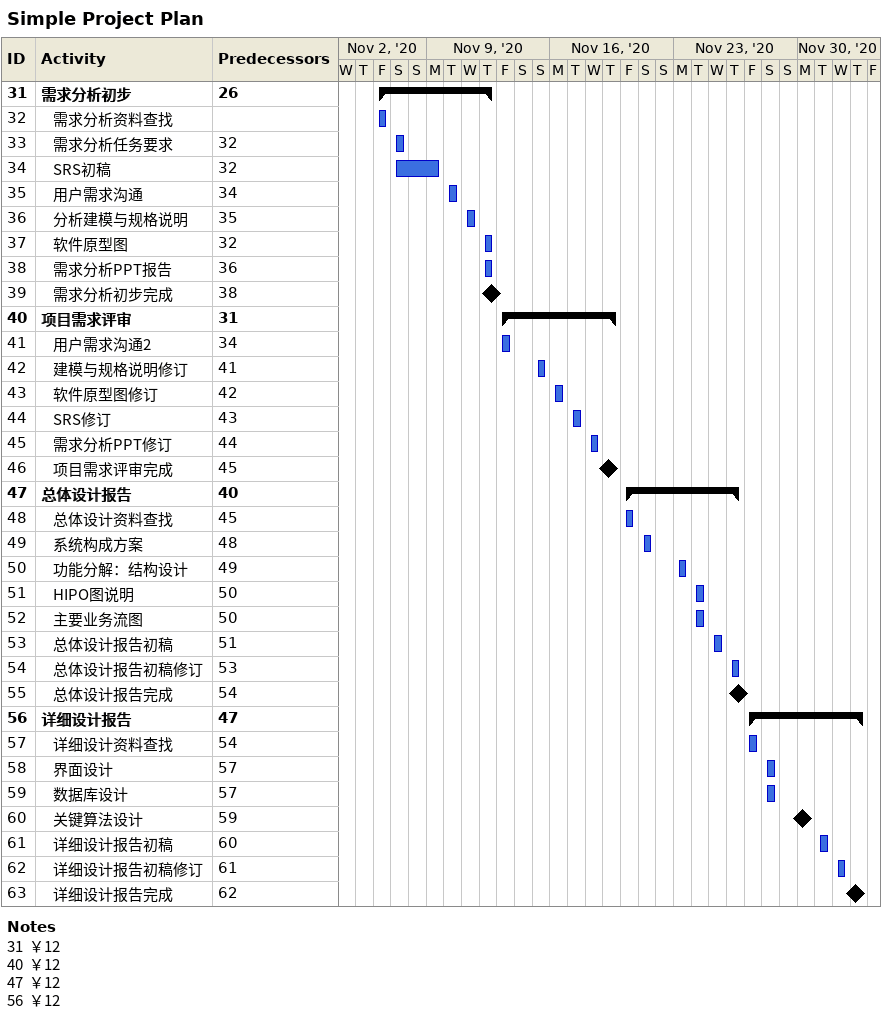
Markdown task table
Simple Project Plan

| ID | Level | Task | Start | Finish | Predecessors |
|---|---|---|---|---|---|
| 31 | 1 | **需求分析初步** | 2020-11-06 | 2020-11-12 | 26 |
| 32 | 2 | 需求分析资料查找 | 2020-11-06 | 2020-11-06 |  |
| 33 | 2 | 需求分析任务要求 | 2020-11-07 | 2020-11-07 | 32 |
| 34 | 2 | SRS初稿 | 2020-11-07 | 2020-11-09 | 32 |
| 35 | 2 | 用户需求沟通 | 2020-11-10 | 2020-11-10 | 34 |
| 36 | 2 | 分析建模与规格说明 | 2020-11-11 | 2020-11-11 | 35 |
| 37 | 2 | 软件原型图 | 2020-11-12 | 2020-11-12 | 32 |
| 38 | 2 | 需求分析PPT报告 | 2020-11-12 | 2020-11-12 | 36 |
| 39 | 2 | 需求分析初步完成 (milestone) | 2020-11-12 | 2020-11-12 | 38 |
| 40 | 1 | **项目需求评审** | 2020-11-13 | 2020-11-19 | 31 |
| 41 | 2 | 用户需求沟通2 | 2020-11-13 | 2020-11-13 | 34 |
| 42 | 2 | 建模与规格说明修订 | 2020-11-15 | 2020-11-15 | 41 |
| 43 | 2 | 软件原型图修订 | 2020-11-16 | 2020-11-16 | 42 |
| 44 | 2 | SRS修订 | 2020-11-17 | 2020-11-17 | 43 |
| 45 | 2 | 需求分析PPT修订 | 2020-11-18 | 2020-11-18 | 44 |
| 46 | 2 | 项目需求评审完成 (milestone) | 2020-11-19 | 2020-11-19 | 45 |
| 47 | 1 | **总体设计报告** | 2020-11-20 | 2020-11-26 | 40 |
| 48 | 2 | 总体设计资料查找 | 2020-11-20 | 2020-11-20 | 45 |
| 49 | 2 | 系统构成方案 | 2020-11-21 | 2020-11-21 | 48 |
| 50 | 2 | 功能分解：结构设计 | 2020-11-23 | 2020-11-23 | 49 |
| 51 | 2 | HIPO图说明 | 2020-11-24 | 2020-11-24 | 50 |
| 52 | 2 | 主要业务流图 | 2020-11-24 | 2020-11-24 | 50 |
| 53 | 2 | 总体设计报告初稿 | 2020-11-25 | 2020-11-25 | 51 |
| 54 | 2 | 总体设计报告初稿修订 | 2020-11-26 | 2020-11-26 | 53 |
| 55 | 2 | 总体设计报告完成 (milestone) | 2020-11-26 | 2020-11-26 | 54 |
| 56 | 1 | **详细设计报告** | 2020-11-27 | 2020-12-03 | 47 |
| 57 | 2 | 详细设计资料查找 | 2020-11-27 | 2020-11-27 | 54 |
| 58 | 2 | 界面设计 | 2020-11-28 | 2020-11-28 | 57 |
| 59 | 2 | 数据库设计 | 2020-11-28 | 2020-11-28 | 57 |
| 60 | 2 | 关键算法设计 (milestone) | 2020-11-30 | 2020-11-30 | 59 |
| 61 | 2 | 详细设计报告初稿 | 2020-12-01 | 2020-12-01 | 60 |
| 62 | 2 | 详细设计报告初稿修订 | 2020-12-02 | 2020-12-02 | 61 |
| 63 | 2 | 详细设计报告完成 (milestone) | 2020-12-03 | 2020-12-03 | 62 |

Notes
- 31: ￥12
- 40: ￥12
- 47: ￥12
- 56: ￥12
